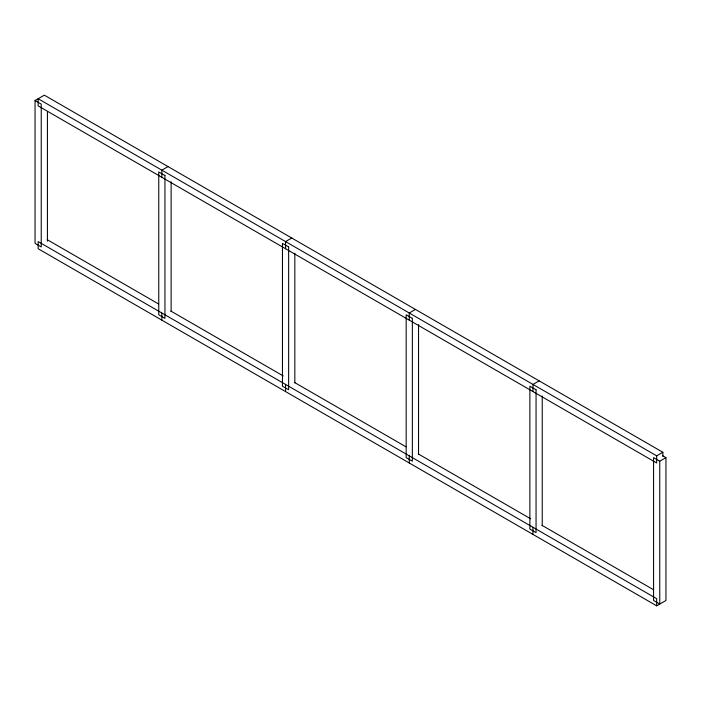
<?xml version="1.0" encoding="UTF-8"?>
<svg xmlns="http://www.w3.org/2000/svg" width="701" height="701" viewBox="0 0 701 701"><rect width="100%" height="100%" fill="white"/><g stroke="black" fill="none" stroke-linecap="round" stroke-linejoin="round"><path stroke-width="1.05" d="M35.05 100.523L41.236 104.099L41.236 246.945L35.05 243.37L35.05 100.523L44.329 95.17L662.857 452.276L662.857 456.351M168.03 166.593L161.852 170.159L161.852 177.3M291.739 238.007L285.552 241.582L285.552 248.724M415.448 309.43L409.261 313.005L409.261 320.147M539.148 380.853L532.97 384.42L532.97 391.57M656.671 455.843L656.671 462.984L38.143 105.886L38.143 98.736L656.671 455.843L662.857 452.276M659.764 461.205L659.764 604.043L653.577 600.477L653.577 457.63L659.764 461.205L665.95 457.63L665.95 600.477L656.671 605.83L38.143 248.724L38.143 241.582L656.671 598.689L656.671 605.83M662.419 455.589L665.95 457.63M47.16 239.646L158.592 303.98M170.869 311.069L283.239 375.946M294.569 382.492L406.002 446.826M418.278 453.915L530.648 518.793M541.987 525.329L653.411 589.664M542.241 396.021L542.241 525.785M532.97 527.266L532.97 534.407M418.541 324.598L418.541 454.362M409.261 455.843L409.261 462.993M294.832 253.184L294.832 382.939M285.552 384.428L285.552 391.57M171.123 181.761L171.123 311.516M161.852 313.005L161.852 320.147M47.423 111.433L47.423 241.188M164.945 175.522L158.759 171.947L158.759 314.793L164.945 318.359L164.945 175.522M288.646 246.936L282.459 243.37L282.459 386.207L288.646 389.782L288.646 246.936M412.354 318.359L406.168 314.793L406.168 457.63L412.354 461.205L412.354 318.359M536.055 389.782L529.877 386.207L529.877 529.053L536.055 532.629L536.055 389.782"/></g></svg>
